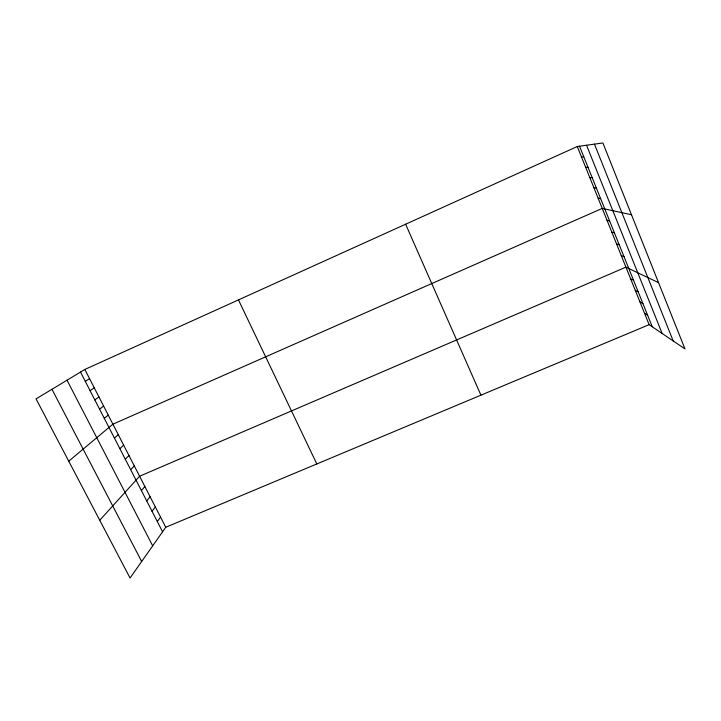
<?xml version="1.0" encoding="UTF-8"?>
<svg xmlns="http://www.w3.org/2000/svg" width="721" height="721" viewBox="0 0 721 721"><rect width="100%" height="100%" fill="white"/><g stroke="black" fill="none" stroke-linecap="round" stroke-linejoin="round"><path stroke-width="1.08" d="M649.125 324.666L165.758 527.267L130.059 578.017L36.05 398.884L84.844 369.449L577.269 146.507L602.891 142.983L684.95 348.892L649.125 324.666L577.269 146.507M157.313 521.544L160.567 517.137M152.032 511.252L155.357 506.971M146.724 500.924L150.121 496.769M141.397 490.559L144.867 486.522M99.75 520.256L139.595 476.23L625.927 267.158L658.552 282.65M130.681 469.695L134.295 465.901M125.283 459.205L128.978 455.537M119.875 448.669L123.642 445.127M114.441 438.089L118.28 434.673M68.747 461.179L112.9 424.182L602.224 208.396L631.497 214.75M104.275 418.315L108.267 415.134M99.561 409.122L103.608 406.067M94.821 399.912L98.939 396.956M90.071 390.656L94.262 387.817M85.303 381.373L89.557 378.651M581.468 156.926L583.767 156.763M585.65 167.29L588.003 167.281M589.814 177.627L592.229 177.754M593.969 187.92L596.429 188.19M598.106 198.176L600.62 198.59M607.01 220.247L609.642 220.968M611.768 232.054L614.463 232.937M616.509 243.806L619.258 244.852M621.232 255.504L624.044 256.712M630.605 278.757L633.534 280.271M635.264 290.302L638.256 291.978M639.906 301.811L642.952 303.64M644.529 313.265L647.629 315.248M51.966 389.286L141.676 561.515M67.026 380.192L152.69 545.842M84.844 369.449L165.758 527.267M80.518 372.063L162.576 531.783M238.462 299.9L316.816 463.954M405.626 224.222L480.925 395.162M586.543 145.236L662.139 333.472M579.513 146.201L652.28 326.802M594.465 144.146L673.207 340.952"/></g></svg>
